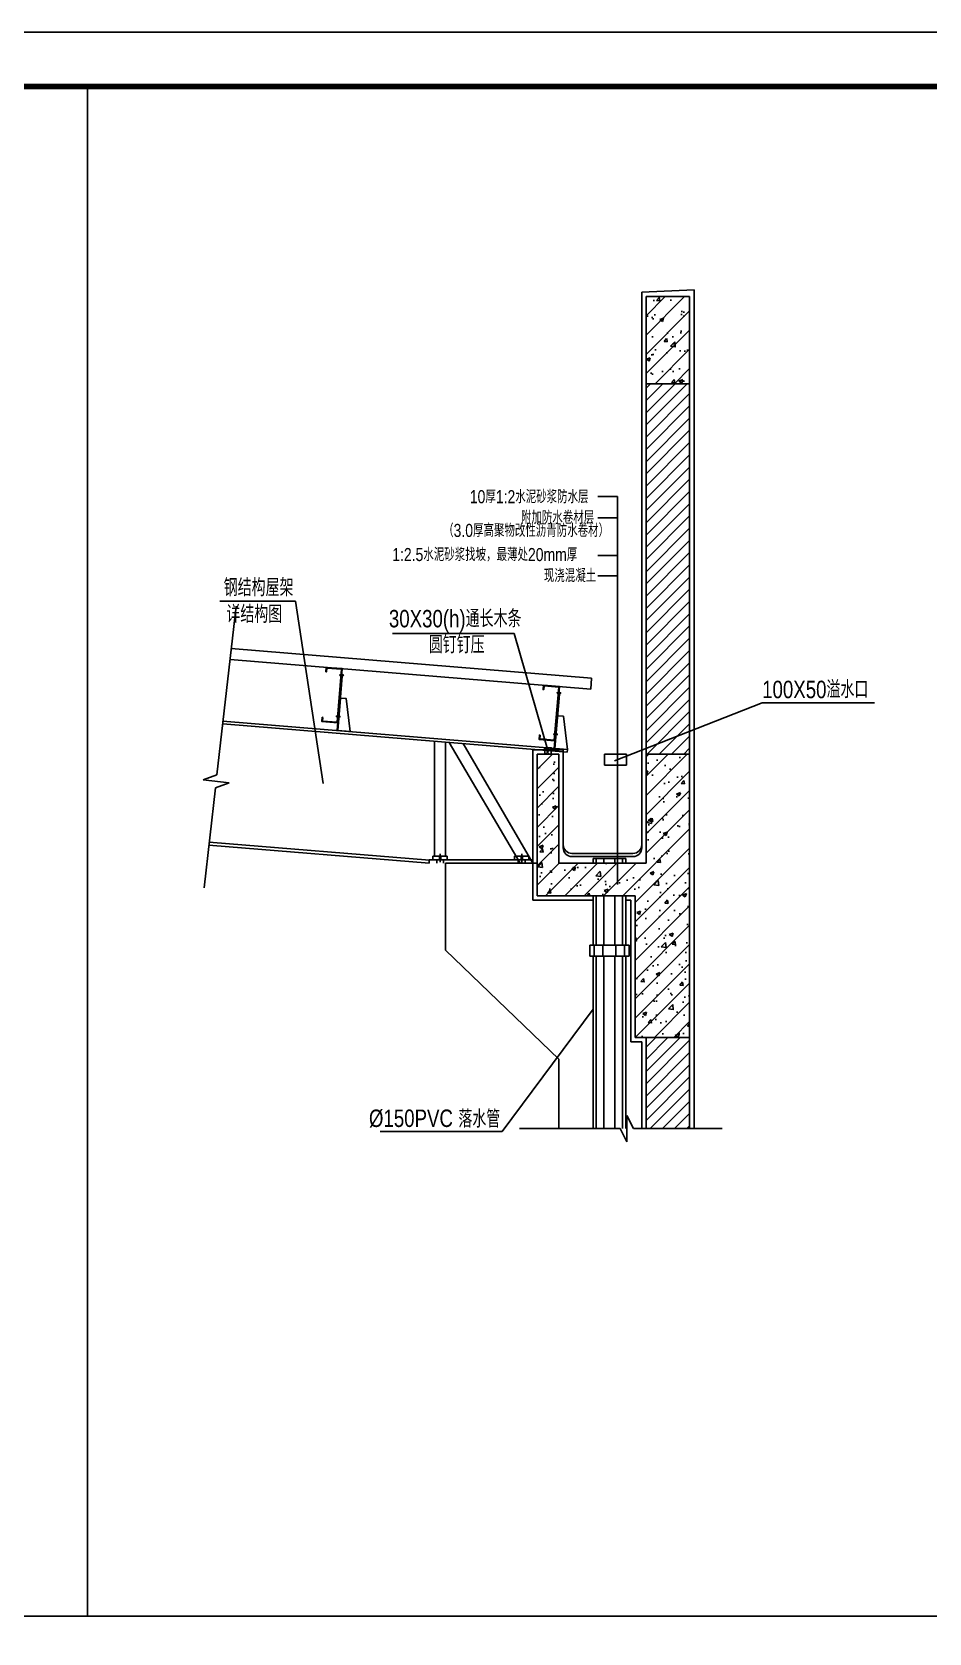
# Model space of a CAD drawing. Extents: x -1041549 to 749950, y -354245 to 17554.
# Drawn here: x 383187 to 387303, y -203687 to -196340 of the extents above; entities that cross this region are included whole.
import ezdxf

# ---------------------------------------------------------------- set-up
doc = ezdxf.new("R2010")
doc.units = 0
doc.header["$LTSCALE"] = 1000
doc.header["$MEASUREMENT"] = 0
for name, color, linetype in [('2', 2, 'Continuous'), ('PUB_DIM', 3, 'Continuous'), ('PUB_TEXT', 7, 'Continuous'), ('PUB_TITLE', 4, 'Continuous'), ('WALL', 4, 'Continuous'), ('柱构件', 1, 'Continuous')]:
    doc.layers.add(name, color=color, linetype=linetype)
doc.styles.add('_HZTXT', font='gs_txt.shx', dxfattribs={"width": 0.8, "bigfont": 'HZTXT.shx'})

# ---------------------------------------------------------------- blocks, each defined once
blk = doc.blocks.new('屋面檩条')
for points in [[(667870.7, -245060.8), (667854.7, -245060.8), (667854.7, -245057.8), (667870.7, -245057.8)], [(667870.7, -245247.8), (667854.7, -245247.8), (667854.7, -245250.8), (667870.7, -245250.8)]]:
    blk.add_hatch(color=4).paths.add_polyline_path(points)
at = {"color": 2}
blk.add_lwpolyline([(667932.7, -245259.3), (667932.7, -245276.3), (667865.7, -245276.3), (667865.7, -245032.3), (667932.7, -245032.3), (667932.7, -245049.3), (667935.7, -245049.3), (667935.7, -245029.3), (667862.7, -245029.3), (667862.7, -245279.3), (667935.7, -245279.3), (667935.7, -245259.3)], close=True, dxfattribs=at)
at = {"color": 4}
for points in [[(667870.7, -245060.8), (667854.7, -245060.8), (667854.7, -245057.8), (667870.7, -245057.8)], [(667870.7, -245247.8), (667854.7, -245247.8), (667854.7, -245250.8), (667870.7, -245250.8)]]:
    blk.add_lwpolyline(points, close=True, dxfattribs=at)
at = {"color": 6}
for points in [[(667859.7, -245314.3), (667862.7, -245314.3), (667862.7, -245064.3), (667859.7, -245064.3)], [(667859.7, -245164.3), (667859.7, -245314.3), (667802.7, -245314.3), (667832.7, -245164.3)]]:
    blk.add_lwpolyline(points, close=True, dxfattribs=at)

msp = doc.modelspace()

# ---------------------------------------------------------------- hatches: boundary and pattern name
h = msp.add_hatch()
h.set_pattern_fill('钢筋混凝土', color=8, scale=25, style=0)
h.set_pattern_definition([(45, (-71353.463, -294464.38), (-44.194174, 44.194174), []), (50, (-71353.46, -294464.38), (179.315046, -15.688034), [18.75, -206.25]), (355, (-71353.46, -294464.38), (-34.68783, 188.04803), [15, -165]), (100.4514, (-71338.52, -294465.69), (144.627345, 172.359886), [15.93505, -175.28553]), (46.1842, (-71353.46, -294414.38), (266.81026, -41.37975), [28.125, -309.375]), (96.6356, (-71331.23, -294417.83), (233.66568, 243.52947), [23.90257, -262.92825]), (351.1842, (-71353.46, -294414.38), (233.66549, 243.52965), [22.5, -247.5]), (21, (-71328.46, -294426.88), (149.226763, -100.654723), [18.75, -206.25]), (326, (-71328.46, -294426.88), (60.82883, 181.28751), [15, -165]), (71.4514, (-71316.03, -294435.27), (210.05566, 80.632624), [15.93505, -175.28553]), (37.5, (-71353.463, -294464.38), (3.039964, 83.2234635), [0, -163, 0, -167.5, 0, -165.625]), (7.5, (-71353.46, -294464.38), (65.767384, 98.602928), [0, -95.5, 0, -159.25, 0, -63.125]), (327.5, (-71409.21, -294464.38), (133.455609, -5.638718), [0, -62.5, 0, -195, 0, -258.75]), (317.5, (-71434.21, -294464.38), (145.796542, 25.026246), [0, -81.25, 0, -129.5, 0, -183.75])])
h.paths.add_polyline_path([(386204.6, -197554.3), (386004.6, -197554.3), (386004.6, -197954.3), (386204.6, -197954.3)])
h = msp.add_hatch()
h.set_pattern_fill('ANSI31', color=8, scale=25, style=0)
h.set_pattern_definition([(45, (-71353.463, -294214.383), (-28.0633004, 28.0633004), [])])
h.paths.add_polyline_path([(386204.6, -197954.3), (386004.6, -197954.3), (386004.6, -199654.3), (386204.6, -199654.3)])
h = msp.add_hatch()
h.set_pattern_fill('ANSI37', color=256, scale=10, angle=90, style=0)
h.set_pattern_definition([(135, (557917.827, -628777.863), (-11.22532015, -11.22532015), []), (225, (557917.827, -628777.863), (11.22532015, -11.22532015), [])])
h.paths.add_polyline_path([(385539.6, -199654.3), (385539.6, -199624.3), (385569.6, -199624.3), (385569.6, -199654.3)])
h = msp.add_hatch()
h.set_pattern_fill('钢筋混凝土', color=8, scale=25, style=0)
h.set_pattern_definition([(45, (-105665.18, -315686.105), (-44.194174, 44.194174), []), (50, (-105665.18, -315686.1), (179.315046, -15.688034), [18.75, -206.25]), (355, (-105665.18, -315686.1), (-34.687833, 188.048033), [15, -165]), (100.4514, (-105650.24, -315687.41), (144.627345, 172.359886), [15.93505, -175.28553]), (46.1842, (-105665.18, -315636.1), (266.81026, -41.37975), [28.125, -309.375]), (96.6356, (-105642.94, -315639.55), (233.66568, 243.52947), [23.90257, -262.92825]), (351.1842, (-105665.18, -315636.1), (233.66549, 243.52965), [22.5, -247.5]), (21, (-105640.18, -315648.6), (149.226763, -100.654723), [18.75, -206.25]), (326, (-105640.18, -315648.6), (60.82883, 181.28751), [15, -165]), (71.4514, (-105627.74, -315657), (210.05566, 80.632624), [15.93505, -175.28553]), (37.5, (-105665.18, -315686.105), (3.039964, 83.2234635), [0, -163, 0, -167.5, 0, -165.625]), (7.5, (-105665.18, -315686.105), (65.767384, 98.602928), [0, -95.5, 0, -159.25, 0, -63.125]), (327.5, (-105720.93, -315686.105), (133.455609, -5.638718), [0, -62.5, 0, -195, 0, -258.75]), (317.5, (-105745.93, -315686.1), (145.796542, 25.026246), [0, -81.25, 0, -129.5, 0, -183.75])])
h.paths.add_polyline_path([(386204.6, -200154.3), (386204.6, -199654.3), (386004.6, -199654.3), (386004.6, -200154.3), (385904.6, -200154.3), (385904.6, -200304.3), (385954.6, -200304.3), (385954.6, -200954.3), (386204.6, -200954.3)])
h.paths.add_polyline_path([(385904.6, -200154.3), (385604.6, -200154.3), (385604.6, -199654.3), (385504.6, -199654.3), (385504.6, -200304.3), (385904.6, -200304.3)])
h = msp.add_hatch()
h.set_pattern_fill('ANSI31', color=8, scale=25, style=0)
h.set_pattern_definition([(45, (-39552.43, -292097.177), (-28.0633004, 28.0633004), [])])
h.paths.add_polyline_path([(386204.6, -200954.3), (386004.6, -200954.3), (386004.6, -201372.6), (386204.6, -201372.6)])

# ---------------------------------------------------------------- linework, layer by layer
at = {"color": 8}
for p, q in [((383442, -196589.8), (383442, -203609.8)), ((385984.6, -197534.3), (386224.6, -197523.5)), ((385984.6, -197534.3), (385984.6, -200084.3)), ((386224.6, -197523.5), (386224.6, -200174.3)), ((385484.6, -199634.3), (385484.6, -200324.3)), ((385484.6, -199634.3), (385624.6, -199634.3)), ((385624.6, -199634.3), (385624.6, -200084.3)), ((385664.6, -200109.3), (385944.6, -200109.3)), ((385664.6, -200124.3), (385944.6, -200124.3)), ((385776.4, -200154.3), (385776.4, -200132.3)), ((385811.4, -200154.3), (385811.4, -200132.3)), ((385861.4, -200154.3), (385861.4, -200132.3)), ((385896.4, -200154.3), (385896.4, -200132.3)), ((386224.6, -200174.3), (386224.6, -201372.6)), ((385484.6, -200324.3), (385761.4, -200324.3)), ((385776.4, -200531), (385776.4, -200304.3)), ((385811.4, -200531), (385811.4, -200304.3)), ((385861.4, -200531), (385861.4, -200304.3)), ((385896.4, -200531), (385896.4, -200304.3)), ((385911.4, -200324.3), (385934.6, -200324.3)), ((385934.6, -200324.3), (385934.6, -200974.3)), ((385766.4, -200581), (385766.4, -200531)), ((385776.4, -201372.6), (385776.4, -200581)), ((385806.4, -200581), (385806.4, -200531)), ((385811.4, -201372.6), (385811.4, -200581)), ((385861.4, -201372.6), (385861.4, -200581)), ((385866.4, -200581), (385866.4, -200531)), ((385896.4, -201372.6), (385896.4, -200581)), ((385906.4, -200581), (385906.4, -200531)), ((385934.6, -200974.3), (385984.6, -200974.3)), ((385984.6, -200974.3), (385984.6, -201372.6)), ((373503.3, -203609.8), (391328.3, -203609.8))]:
    msp.add_line(p, q, dxfattribs=at)
at = {"color": 3}
for p, q in [((384396.4, -198952.4), (384048.6, -198952.4)), ((384396.4, -198952.4), (384523.8, -199789)), ((384840.6, -199100.9), (385398.8, -199100.9)), ((385398.8, -199100.9), (385552, -199631.2)), ((385754.6, -199305.2), (384101.3, -199169.8)), ((385750.5, -199355), (384095.7, -199219.5)), ((385754.6, -199305.2), (385750.5, -199355)), ((385642.5, -199644.2), (384062.2, -199514.8)), ((385643.5, -199632.2), (384063.5, -199502.9)), ((385009.1, -200154.3), (383999, -200071.6)), ((385010.3, -200140.4), (384000.6, -200057.7))]:
    msp.add_line(p, q, dxfattribs=at)
msp.add_line((385643.5, -199632.2), (385642.5, -199644.2))
at = {"color": 6}
for p, q in [((385084.6, -200154.3), (385504.6, -200154.3)), ((385084.6, -200154.3), (385084.6, -200554.3)), ((385084.6, -200554.3), (385604.6, -201054.2)), ((385604.6, -201372.6), (385604.6, -201054.2))]:
    msp.add_line(p, q, dxfattribs=at)
at = {"color": 5}
for p, q in [((385344.3, -201385.7), (385762, -200824.2)), ((384784.1, -201385.7), (385344.3, -201385.7))]:
    msp.add_line(p, q, dxfattribs=at)
for points in [[(385539.6, -199654.3), (385539.6, -199624.3), (385569.6, -199624.3), (385569.6, -199654.3)], [(385814.6, -199654.3), (385914.6, -199654.3), (385914.6, -199704.3), (385814.6, -199704.3)]]:
    msp.add_lwpolyline(points, close=True)
at = {"color": 8}
for centre, start, end in [((385664.6, -200069.3), 180, 270), ((385944.6, -200069.3), 270, 0), ((385664.6, -200084.3), 180, 270), ((385944.6, -200084.3), 270, 0)]:
    msp.add_arc(centre, 40, start, end, dxfattribs=at)
at = {"layer": '2'}
for p, q in [((385034.6, -200122.3), (385034.6, -199594.4)), ((385084.6, -200122.3), (385084.6, -199598.5)), ((385427.7, -200154.3), (385101.3, -199599.9)), ((385484.6, -200154.3), (385165.2, -199605.1))]:
    msp.add_line(p, q, dxfattribs=at)
at = {"layer": 'PUB_DIM'}
for p, q in [((385782.6, -198472.2), (385874, -198472.2)), ((385874, -200252.5), (385874, -198472.2)), ((385782.6, -198569.3), (385874, -198569.3)), ((385782.6, -198742.8), (385874, -198742.8)), ((385782.6, -198836.1), (385874, -198836.1)), ((384123.5, -198974.5), (384035.6, -199749.3)), ((386537.9, -199418.1), (385860.5, -199683.9)), ((387052.1, -199418.1), (386537.9, -199418.1)), ((384035.6, -199749.3), (383972.6, -199772.3)), ((383972.6, -199772.3), (384091.8, -199785.8)), ((384028.8, -199808.9), (383976.8, -200267.6)), ((384091.8, -199785.8), (384028.8, -199808.9)), ((385761.4, -200132.3), (385911.4, -200132.3)), ((385761.4, -200154.3), (385761.4, -200132.3)), ((385911.4, -200154.3), (385911.4, -200132.3)), ((385761.4, -200531), (385761.4, -200304.3)), ((385911.4, -200531), (385911.4, -200304.3)), ((385746.4, -200581), (385746.4, -200531)), ((385746.4, -200531), (385926.4, -200531)), ((385746.4, -200581), (385926.4, -200581)), ((385761.4, -201372.6), (385761.4, -200581)), ((385911.4, -201372.6), (385911.4, -200581)), ((385926.4, -200581), (385926.4, -200531)), ((385916.4, -201312.6), (385916.3, -201432.6)), ((385946.3, -201372.6), (385916.4, -201312.6)), ((385886.3, -201372.6), (385424.7, -201372.6)), ((385916.3, -201432.6), (385886.3, -201372.6)), ((386353.5, -201372.6), (385946.3, -201372.6))]:
    msp.add_line(p, q, dxfattribs=at)
at = {"layer": 'PUB_TITLE'}
msp.add_lwpolyline([(372878.3, -211189.8), (393903.3, -211189.8), (393903.3, -196339.8), (372878.3, -196339.8)], close=True, dxfattribs=at)
msp.add_lwpolyline([(372878.3, -211189.8), (393903.3, -211189.8), (393903.3, -196339.8), (372878.3, -196339.8)], close=True, dxfattribs=at)
at = {"layer": 'PUB_TITLE', "const_width": 25}
msp.add_lwpolyline([(373503.3, -210939.8), (393653.3, -210939.8), (393653.3, -196589.8), (373503.3, -196589.8)], close=True, dxfattribs=at)
msp.add_lwpolyline([(373503.3, -210939.8), (393653.3, -210939.8), (393653.3, -196589.8), (373503.3, -196589.8)], close=True, dxfattribs=at)
at = {"layer": 'WALL'}
for points in [[(386004.6, -199654.3), (386004.6, -197554.3)], [(386204.6, -197554.3), (386004.6, -197554.3)], [(386204.6, -199654.3), (386204.6, -197554.3)], [(386204.6, -197954.3), (386004.6, -197954.3)], [(385504.6, -199654.3), (385504.6, -200304.3)], [(385504.6, -199654.3), (385604.6, -199654.3)], [(385604.6, -199654.3), (385604.6, -200154.3)], [(386004.6, -199654.3), (386004.6, -200154.3)], [(386004.6, -199654.3), (386204.6, -199654.3)], [(386204.6, -199654.3), (386204.6, -200154.3)], [(385604.6, -200154.3), (386004.6, -200154.3)], [(386204.6, -200154.3), (386204.6, -200954.3)], [(385504.6, -200304.3), (385954.6, -200304.3)], [(385954.6, -200304.3), (385954.6, -200954.3)], [(385954.6, -200954.3), (386204.6, -200954.3)], [(386004.6, -200954.3), (386004.6, -201372.6)], [(386204.6, -200954.3), (386204.6, -201372.6)]]:
    msp.add_lwpolyline(points, dxfattribs=at)
at = {"layer": '柱构件', "color": 3}
for p, q in [((385009.1, -200138.3), (385009.1, -200154.3)), ((385092.6, -200138.3), (385009.1, -200138.3)), ((385092.6, -200122.3), (385026.6, -200122.3)), ((385026.6, -200122.3), (385026.6, -200138.3)), ((385044.1, -200138.3), (385044.1, -200154.3)), ((385044.1, -200138.3), (385044.1, -200154.3)), ((385046.6, -200138.3), (385464.1, -200138.3)), ((385075.1, -200138.3), (385075.1, -200154.3)), ((385075.1, -200138.3), (385075.1, -200154.3)), ((385092.6, -200122.3), (385092.6, -200138.3)), ((385467.1, -200122.3), (385401.1, -200122.3)), ((385401.1, -200122.3), (385401.1, -200138.3)), ((385467.1, -200138.3), (385401.1, -200138.3)), ((385418.6, -200138.3), (385418.6, -200154.3)), ((385418.6, -200138.3), (385418.6, -200154.3)), ((385449.6, -200138.3), (385449.6, -200154.3)), ((385449.6, -200138.3), (385449.6, -200154.3)), ((385467.1, -200122.3), (385467.1, -200138.3))]:
    msp.add_line(p, q, dxfattribs=at)
at = {"layer": '柱构件', "color": 2}
for p, q in [((385009.1, -200138.3), (385009.1, -200154.3)), ((385404.6, -200138.3), (385484.6, -200138.3))]:
    msp.add_line(p, q, dxfattribs=at)
at = {"layer": '柱构件', "color": 7}
for p, q in [((385059.6, -200149), (385059.6, -200111.7)), ((385059.6, -200149), (385059.6, -200111.7)), ((385434.1, -200149), (385434.1, -200111.7)), ((385434.1, -200149), (385434.1, -200111.7))]:
    msp.add_line(p, q, dxfattribs=at)
at = {"layer": '柱构件', "const_width": 14}
for points in [[(385059.6, -200138.3), (385059.6, -200122.3)], [(385059.6, -200138.3), (385059.6, -200122.3)], [(385434.1, -200138.3), (385434.1, -200122.3)], [(385434.1, -200138.3), (385434.1, -200122.3)]]:
    msp.add_lwpolyline(points, dxfattribs=at)
at = {"layer": '柱构件', "color": 2}
msp.add_lwpolyline([(385484.6, -200138.3), (385414.6, -200138.3)], dxfattribs=at)

# ---------------------------------------------------------------- block references
at = {"xscale": -1, "rotation": 355.3186682795677}
for p in [(1070242.7, -9556.5), (1071239.4, -9638.2)]:
    msp.add_blockref('屋面檩条', p, dxfattribs=at)

# ---------------------------------------------------------------- texts
at = {"layer": 'PUB_TEXT', "style": '_HZTXT', "width": 0.8}
for s, height, p in [('10厚1:2水泥砂浆防水层', 60, (385195.9, -198502.4)), ('（3.0厚高聚物改性沥青防水卷材）', 60, (385073.6, -198657.1)), ('附加防水卷材层', 60, (385430.7, -198597.7)), ('1:2.5水泥砂浆找坡，最薄处20mm厚', 60, (384840, -198767.9)), ('现浇混凝土', 60, (385536, -198864.5)), ('钢结构屋架', 80, (384066.8, -198929.3)), ('详结构图', 80, (384079.1, -199051.6)), ('30X30(h)通长木条', 80, (384824.8, -199072)), ('圆钉钉压', 80, (385007.7, -199191.7)), ('100X50溢水口', 80, (386537.3, -199397)), ('%%C150PVC', 80, (384733.2, -201365)), ('落水管', 80, (385143.5, -201368.1))]:
    msp.add_text(s, height=height, dxfattribs=at).set_placement(p)

doc.saveas('drawing.dxf')
